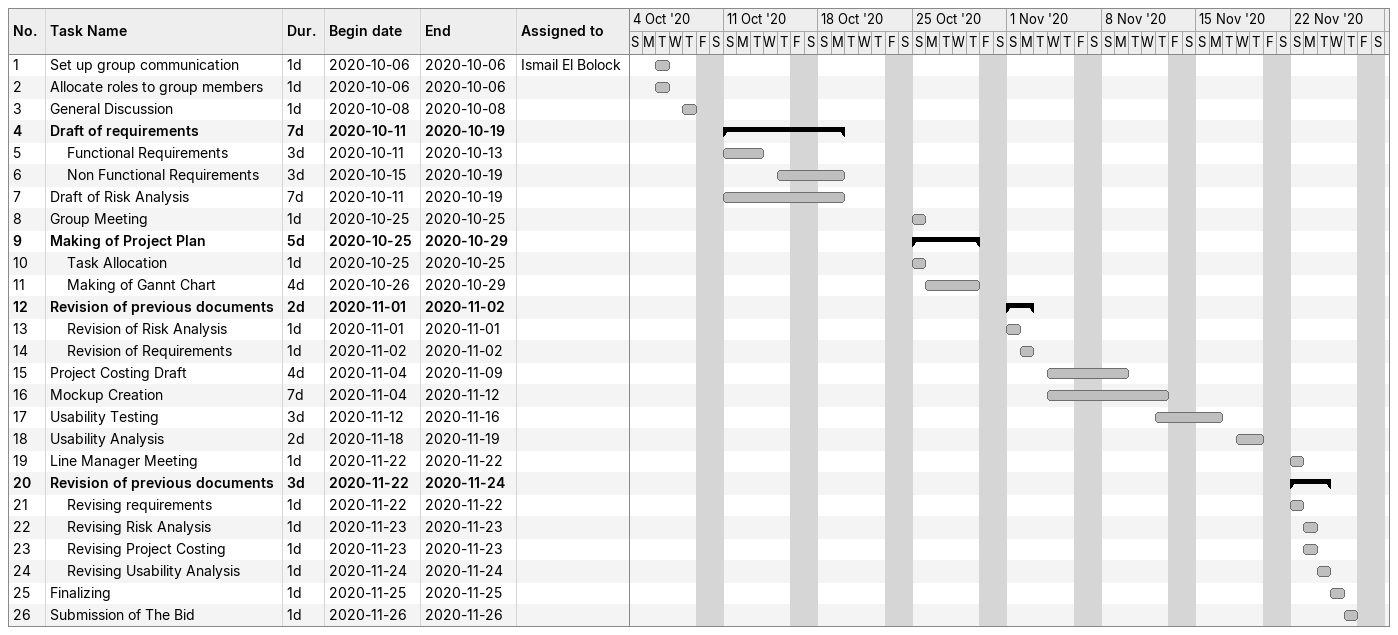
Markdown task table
| ID | Level | Task | Duration | Start | Finish | Resources |
|---|---|---|---|---|---|---|
| 1 | 1 | Set up group communication | 1d | 2020-10-06 | 2020-10-06 | Ismail El Bolock |
| 2 | 1 | Allocate roles to group members | 1d | 2020-10-06 | 2020-10-06 |  |
| 3 | 1 | General Discussion | 1d | 2020-10-08 | 2020-10-08 |  |
| 4 | 1 | **Draft of requirements** | 7d | 2020-10-11 | 2020-10-19 |  |
| 5 | 2 | Functional Requirements | 3d | 2020-10-11 | 2020-10-13 |  |
| 6 | 2 | Non Functional Requirements | 3d | 2020-10-15 | 2020-10-19 |  |
| 7 | 1 | Draft of Risk Analysis | 7d | 2020-10-11 | 2020-10-19 |  |
| 8 | 1 | Group Meeting | 1d | 2020-10-25 | 2020-10-25 |  |
| 9 | 1 | **Making of Project Plan** | 5d | 2020-10-25 | 2020-10-29 |  |
| 10 | 2 | Task Allocation | 1d | 2020-10-25 | 2020-10-25 |  |
| 11 | 2 | Making of Gannt Chart | 4d | 2020-10-26 | 2020-10-29 |  |
| 12 | 1 | **Revision of previous documents** | 2d | 2020-11-01 | 2020-11-02 |  |
| 13 | 2 | Revision of Risk Analysis | 1d | 2020-11-01 | 2020-11-01 |  |
| 14 | 2 | Revision of Requirements | 1d | 2020-11-02 | 2020-11-02 |  |
| 15 | 1 | Project Costing Draft | 4d | 2020-11-04 | 2020-11-09 |  |
| 16 | 1 | Mockup Creation | 7d | 2020-11-04 | 2020-11-12 |  |
| 17 | 1 | Usability Testing | 3d | 2020-11-12 | 2020-11-16 |  |
| 18 | 1 | Usability Analysis | 2d | 2020-11-18 | 2020-11-19 |  |
| 19 | 1 | Line Manager Meeting | 1d | 2020-11-22 | 2020-11-22 |  |
| 20 | 1 | **Revision of previous documents** | 3d | 2020-11-22 | 2020-11-24 |  |
| 21 | 2 | Revising requirements | 1d | 2020-11-22 | 2020-11-22 |  |
| 22 | 2 | Revising Risk Analysis | 1d | 2020-11-23 | 2020-11-23 |  |
| 23 | 2 | Revising Project Costing | 1d | 2020-11-23 | 2020-11-23 |  |
| 24 | 2 | Revising Usability Analysis | 1d | 2020-11-24 | 2020-11-24 |  |
| 25 | 1 | Finalizing | 1d | 2020-11-25 | 2020-11-25 |  |
| 26 | 1 | Submission of The Bid | 1d | 2020-11-26 | 2020-11-26 |  |
